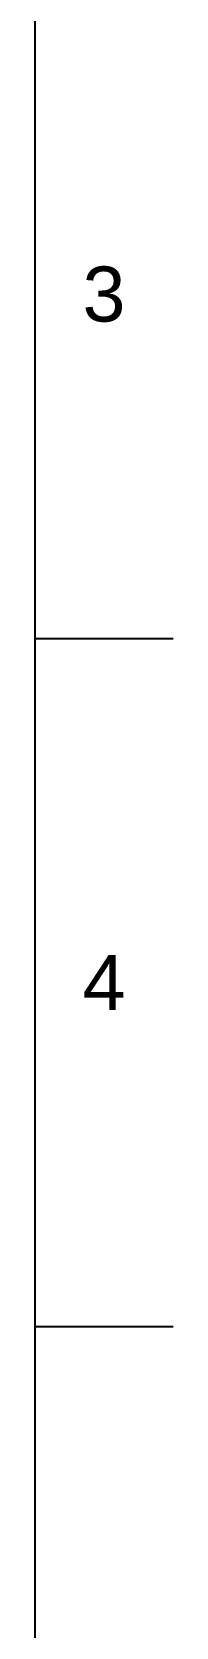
# Model space of a CAD drawing. Header units: millimetres. Extents: x 2944 to 4044, y 1234 to 2718.
# Drawn here: x 4008.4 to 4043.8, y 1898.8 to 2308.6 of the extents above; entities that cross this region are included whole.
import ezdxf

# ---------------------------------------------------------------- set-up
doc = ezdxf.new("R2010")
doc.units = ezdxf.units.MM
doc.layers.add('form22', color=7, linetype='Continuous')
doc.styles.add('Arial Regular', font='arial.ttf')

msp = doc.modelspace()

# ---------------------------------------------------------------- linework, layer by layer
at = {"layer": 'form22'}
for p, q in [((4008.41, 1268.93), (4008.41, 2683.07)), ((4008.41, 2152.77), (4043.76, 2152.77)), ((4008.41, 1976), (4043.76, 1976))]:
    msp.add_line(p, q, dxfattribs=at)

# ---------------------------------------------------------------- texts
at = {"layer": 'form22', "char_height": 14.14, "attachment_point": 5, "style": 'Arial Regular'}
for s, insert, width in [('3', (4026.08, 2241.15), 46.8818), ('4', (4026.08, 2064.38), 47.8041)]:
    msp.add_mtext(s, dxfattribs=dict(at, insert=insert, width=width))

doc.saveas('drawing.dxf')
